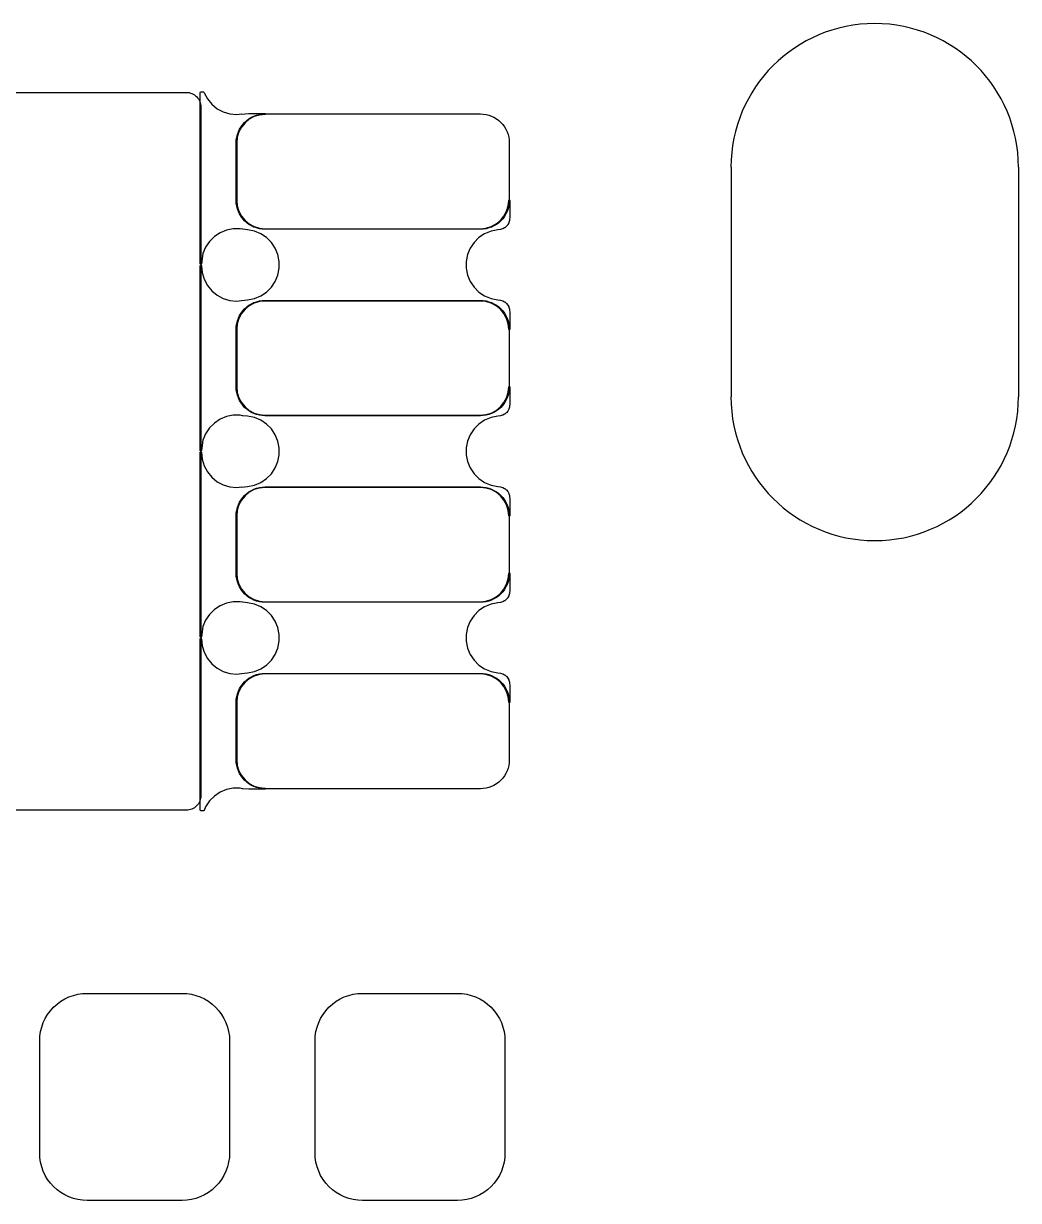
# Model space of a CAD drawing. Extents: x 0.49 to 2.43, y -7.79 to -4.97.
# Drawn here: x 1.1686 to 1.3052, y -7.7386 to -7.5771 of the extents above; entities that cross this region are included whole.
import ezdxf

# ---------------------------------------------------------------- set-up
doc = ezdxf.new("R2010")
doc.units = 0
doc.header["$MEASUREMENT"] = 0
doc.layers.add('BLACK', color=7, linetype='CONTINUOUS')

msp = doc.modelspace()

# ---------------------------------------------------------------- linework, layer by layer
at = {"layer": 'BLACK', "linetype": 'CONTINUOUS'}
for p, q in [((1.12795, -7.58657), (1.19094, -7.58657)), ((1.19094, -7.58657), (1.19114, -7.58658)), ((1.19114, -7.58658), (1.19134, -7.58661)), ((1.19134, -7.58661), (1.19153, -7.58666)), ((1.19153, -7.58666), (1.19171, -7.58673)), ((1.19171, -7.58673), (1.19189, -7.58681)), ((1.19189, -7.58681), (1.19206, -7.58691)), ((1.19206, -7.58691), (1.19222, -7.58703)), ((1.19287, -7.58657), (1.19291, -7.58651)), ((1.19287, -7.6101), (1.19287, -7.58657)), ((1.19291, -7.58651), (1.19295, -7.5865)), ((1.19295, -7.5865), (1.1933, -7.5865)), ((1.1933, -7.5865), (1.19338, -7.58655)), ((1.19338, -7.58655), (1.1934, -7.58663)), ((1.1934, -7.58663), (1.19385, -7.58747)), ((1.19222, -7.58703), (1.19236, -7.58716)), ((1.19236, -7.58716), (1.1925, -7.58731)), ((1.1925, -7.58731), (1.19261, -7.58747)), ((1.19261, -7.58747), (1.19272, -7.58764)), ((1.19272, -7.58764), (1.1928, -7.58781)), ((1.1928, -7.58781), (1.19287, -7.588)), ((1.19287, -7.588), (1.19291, -7.58819)), ((1.19291, -7.58819), (1.19294, -7.58839)), ((1.19294, -7.58839), (1.19295, -7.58858)), ((1.19295, -7.58858), (1.19295, -7.68307)), ((1.19385, -7.58747), (1.19445, -7.5882)), ((1.19445, -7.5882), (1.19518, -7.58881)), ((1.19518, -7.58881), (1.19602, -7.58925)), ((1.19602, -7.58925), (1.19693, -7.58953)), ((1.19693, -7.58953), (1.19787, -7.58962)), ((1.19787, -7.58962), (1.19851, -7.58953)), ((1.19851, -7.58953), (1.19855, -7.58955)), ((1.19855, -7.58955), (1.19953, -7.58945)), ((1.19924, -7.59043), (1.19955, -7.59019)), ((1.19953, -7.58945), (1.19953, -7.58945)), ((1.19953, -7.58945), (1.20175, -7.58945)), ((1.19955, -7.59019), (1.19989, -7.58999)), ((1.20027, -7.5899), (1.1996, -7.59026)), ((1.19989, -7.58999), (1.20024, -7.58983)), ((1.20024, -7.58983), (1.2006, -7.5897)), ((1.201, -7.58968), (1.20027, -7.5899)), ((1.2006, -7.5897), (1.20098, -7.5896)), ((1.20098, -7.5896), (1.20136, -7.58955)), ((1.20176, -7.58961), (1.201, -7.58968)), ((1.20136, -7.58955), (1.20175, -7.58953)), ((1.20175, -7.58945), (1.20182, -7.58949)), ((1.20175, -7.58953), (1.23132, -7.58953)), ((1.20182, -7.58957), (1.20176, -7.58961)), ((1.20182, -7.58949), (1.20182, -7.58957)), ((1.23132, -7.58953), (1.23171, -7.58955)), ((1.23171, -7.58955), (1.23209, -7.5896)), ((1.23209, -7.5896), (1.23247, -7.5897)), ((1.23247, -7.5897), (1.23283, -7.58983)), ((1.23283, -7.58983), (1.23318, -7.58999)), ((1.23318, -7.58999), (1.23352, -7.59019)), ((1.23352, -7.59019), (1.23383, -7.59043)), ((1.1981, -7.59197), (1.19826, -7.59162)), ((1.19853, -7.59133), (1.19817, -7.592)), ((1.19826, -7.59162), (1.19846, -7.59129)), ((1.19846, -7.59129), (1.19869, -7.59097)), ((1.19901, -7.59074), (1.19853, -7.59133)), ((1.19869, -7.59097), (1.19895, -7.59069)), ((1.19895, -7.59069), (1.19924, -7.59043)), ((1.1996, -7.59026), (1.19901, -7.59074)), ((1.23383, -7.59043), (1.23412, -7.59069)), ((1.23412, -7.59069), (1.23438, -7.59097)), ((1.23438, -7.59097), (1.23461, -7.59129)), ((1.23461, -7.59129), (1.23481, -7.59162)), ((1.23481, -7.59162), (1.23497, -7.59197)), ((1.1978, -7.59348), (1.19781, -7.5931)), ((1.19781, -7.5931), (1.19787, -7.59271)), ((1.19787, -7.59271), (1.19797, -7.59234)), ((1.19795, -7.59273), (1.19787, -7.59349)), ((1.19817, -7.592), (1.19795, -7.59273)), ((1.19797, -7.59234), (1.1981, -7.59197)), ((1.23497, -7.59197), (1.23511, -7.59234)), ((1.23511, -7.59234), (1.2352, -7.59271)), ((1.2352, -7.59271), (1.23526, -7.5931)), ((1.23526, -7.5931), (1.23528, -7.59348)), ((1.1978, -7.6014), (1.1978, -7.59348)), ((1.19787, -7.59349), (1.19787, -7.60139)), ((1.23528, -7.59348), (1.23528, -7.6014)), ((1.26571, -7.59685), (1.26571, -7.62835)), ((1.30516, -7.59685), (1.30516, -7.62835)), ((1.19781, -7.60179), (1.1978, -7.6014)), ((1.19787, -7.60139), (1.19795, -7.60215)), ((1.23512, -7.60215), (1.2352, -7.60139)), ((1.2352, -7.60139), (1.23524, -7.60133)), ((1.23524, -7.60133), (1.23532, -7.60133)), ((1.23528, -7.6014), (1.23526, -7.60179)), ((1.23532, -7.60133), (1.23535, -7.6014)), ((1.23535, -7.6014), (1.23535, -7.60362)), ((1.19787, -7.60217), (1.19781, -7.60179)), ((1.19797, -7.60255), (1.19787, -7.60217)), ((1.19795, -7.60215), (1.19817, -7.60288)), ((1.1981, -7.60291), (1.19797, -7.60255)), ((1.19826, -7.60326), (1.1981, -7.60291)), ((1.19817, -7.60288), (1.19853, -7.60355)), ((1.23454, -7.60355), (1.2349, -7.60288)), ((1.23497, -7.60291), (1.23481, -7.60326)), ((1.2349, -7.60288), (1.23512, -7.60215)), ((1.23511, -7.60255), (1.23497, -7.60291)), ((1.2352, -7.60217), (1.23511, -7.60255)), ((1.23526, -7.60179), (1.2352, -7.60217)), ((1.19846, -7.6036), (1.19826, -7.60326)), ((1.19869, -7.60391), (1.19846, -7.6036)), ((1.19853, -7.60355), (1.19901, -7.60414)), ((1.19895, -7.6042), (1.19869, -7.60391)), ((1.19924, -7.60446), (1.19895, -7.6042)), ((1.19901, -7.60414), (1.1996, -7.60462)), ((1.19955, -7.60469), (1.19924, -7.60446)), ((1.19989, -7.60489), (1.19955, -7.60469)), ((1.1996, -7.60462), (1.20027, -7.60498)), ((1.2328, -7.60498), (1.23347, -7.60462)), ((1.23352, -7.60469), (1.23318, -7.60489)), ((1.23347, -7.60462), (1.23406, -7.60414)), ((1.23383, -7.60446), (1.23352, -7.60469)), ((1.23412, -7.6042), (1.23383, -7.60446)), ((1.23406, -7.60414), (1.23454, -7.60355)), ((1.23438, -7.60391), (1.23412, -7.6042)), ((1.23461, -7.6036), (1.23438, -7.60391)), ((1.23481, -7.60326), (1.23461, -7.6036)), ((1.23506, -7.60473), (1.23488, -7.60495)), ((1.23507, -7.60471), (1.23506, -7.60473)), ((1.23521, -7.60446), (1.23507, -7.60471)), ((1.23522, -7.60444), (1.23521, -7.60446)), ((1.2353, -7.60417), (1.23522, -7.60444)), ((1.23535, -7.60362), (1.2353, -7.60415)), ((1.2353, -7.60415), (1.2353, -7.60417)), ((1.23535, -7.60362), (1.23535, -7.60362)), ((1.1948, -7.60636), (1.19413, -7.60703)), ((1.19559, -7.60583), (1.1948, -7.60636)), ((1.19647, -7.60547), (1.19559, -7.60583)), ((1.1974, -7.60528), (1.19647, -7.60547)), ((1.19835, -7.60528), (1.1974, -7.60528)), ((1.19868, -7.60535), (1.19835, -7.60528)), ((1.19869, -7.60535), (1.19868, -7.60535)), ((1.19936, -7.60542), (1.19869, -7.60535)), ((1.2003, -7.6056), (1.19936, -7.60542)), ((1.20024, -7.60505), (1.19989, -7.60489)), ((1.2006, -7.60518), (1.20024, -7.60505)), ((1.20027, -7.60498), (1.201, -7.6052)), ((1.20117, -7.60597), (1.2003, -7.6056)), ((1.20098, -7.60528), (1.2006, -7.60518)), ((1.20136, -7.60534), (1.20098, -7.60528)), ((1.201, -7.6052), (1.20176, -7.60528)), ((1.20196, -7.60649), (1.20117, -7.60597)), ((1.20175, -7.60535), (1.20136, -7.60534)), ((1.23132, -7.60535), (1.20175, -7.60535)), ((1.20176, -7.60528), (1.23132, -7.60528)), ((1.2319, -7.60597), (1.23111, -7.60649)), ((1.23132, -7.60528), (1.23208, -7.6052)), ((1.23171, -7.60534), (1.23132, -7.60535)), ((1.23209, -7.60528), (1.23171, -7.60534)), ((1.23277, -7.6056), (1.2319, -7.60597)), ((1.23208, -7.6052), (1.2328, -7.60498)), ((1.23247, -7.60518), (1.23209, -7.60528)), ((1.23283, -7.60505), (1.23247, -7.60518)), ((1.23371, -7.60542), (1.23277, -7.6056)), ((1.23318, -7.60489), (1.23283, -7.60505)), ((1.23407, -7.60538), (1.23371, -7.60542)), ((1.23409, -7.60538), (1.23407, -7.60538)), ((1.23437, -7.60529), (1.23409, -7.60538)), ((1.23438, -7.60529), (1.23437, -7.60529)), ((1.23463, -7.60515), (1.23438, -7.60529)), ((1.23465, -7.60514), (1.23463, -7.60515)), ((1.23487, -7.60496), (1.23465, -7.60514)), ((1.23488, -7.60495), (1.23487, -7.60496)), ((1.1936, -7.60782), (1.19324, -7.6087)), ((1.19413, -7.60703), (1.1936, -7.60782)), ((1.20263, -7.60716), (1.20196, -7.60649)), ((1.20316, -7.60795), (1.20263, -7.60716)), ((1.20353, -7.60883), (1.20316, -7.60795)), ((1.22991, -7.60795), (1.22955, -7.60883)), ((1.23044, -7.60716), (1.22991, -7.60795)), ((1.23111, -7.60649), (1.23044, -7.60716)), ((1.19324, -7.6087), (1.19303, -7.61011)), ((1.20371, -7.60976), (1.20353, -7.60883)), ((1.22955, -7.60883), (1.22936, -7.60976)), ((1.1929, -7.61016), (1.19287, -7.6101)), ((1.19287, -7.61037), (1.19291, -7.6103)), ((1.19287, -7.63569), (1.19287, -7.61037)), ((1.19298, -7.61018), (1.1929, -7.61016)), ((1.19291, -7.6103), (1.19299, -7.6103)), ((1.19303, -7.61011), (1.19298, -7.61018)), ((1.19299, -7.6103), (1.19303, -7.61036)), ((1.19303, -7.61036), (1.19312, -7.61131)), ((1.20353, -7.61164), (1.20371, -7.61071)), ((1.20371, -7.61071), (1.20371, -7.60976)), ((1.22936, -7.60976), (1.22936, -7.61071)), ((1.22936, -7.61071), (1.22955, -7.61164)), ((1.19312, -7.61131), (1.1934, -7.61222)), ((1.1934, -7.61222), (1.19385, -7.61306)), ((1.20263, -7.61331), (1.20316, -7.61252)), ((1.20316, -7.61252), (1.20353, -7.61164)), ((1.22955, -7.61164), (1.22991, -7.61252)), ((1.22991, -7.61252), (1.23044, -7.61331)), ((1.19385, -7.61306), (1.19445, -7.61379)), ((1.19445, -7.61379), (1.19518, -7.6144)), ((1.19518, -7.6144), (1.19602, -7.61484)), ((1.20117, -7.61451), (1.20196, -7.61398)), ((1.20196, -7.61398), (1.20263, -7.61331)), ((1.23044, -7.61331), (1.23111, -7.61398)), ((1.23111, -7.61398), (1.2319, -7.61451)), ((1.19602, -7.61484), (1.19693, -7.61512)), ((1.19693, -7.61512), (1.19787, -7.61521)), ((1.19787, -7.61521), (1.19851, -7.61512)), ((1.19851, -7.61512), (1.19855, -7.61514)), ((1.19855, -7.61514), (1.19936, -7.61506)), ((1.19895, -7.61628), (1.19924, -7.61602)), ((1.1996, -7.61585), (1.19901, -7.61633)), ((1.19924, -7.61602), (1.19955, -7.61578)), ((1.19936, -7.61506), (1.2003, -7.61487)), ((1.19955, -7.61578), (1.19989, -7.61559)), ((1.20027, -7.61549), (1.1996, -7.61585)), ((1.19989, -7.61559), (1.20024, -7.61542)), ((1.20024, -7.61542), (1.2006, -7.61529)), ((1.201, -7.61527), (1.20027, -7.61549)), ((1.2003, -7.61487), (1.20117, -7.61451)), ((1.2006, -7.61529), (1.20098, -7.61519)), ((1.20098, -7.61519), (1.20136, -7.61514)), ((1.20176, -7.6152), (1.201, -7.61527)), ((1.20136, -7.61514), (1.20175, -7.61512)), ((1.20175, -7.61512), (1.23132, -7.61512)), ((1.23132, -7.6152), (1.20176, -7.6152)), ((1.23132, -7.61512), (1.23171, -7.61514)), ((1.23208, -7.61527), (1.23132, -7.6152)), ((1.23171, -7.61514), (1.23209, -7.61519)), ((1.2319, -7.61451), (1.23277, -7.61487)), ((1.2328, -7.61549), (1.23208, -7.61527)), ((1.23209, -7.61519), (1.23247, -7.61529)), ((1.23247, -7.61529), (1.23283, -7.61542)), ((1.23277, -7.61487), (1.23371, -7.61506)), ((1.23347, -7.61585), (1.2328, -7.61549)), ((1.23283, -7.61542), (1.23318, -7.61559)), ((1.23318, -7.61559), (1.23352, -7.61578)), ((1.23406, -7.61633), (1.23347, -7.61585)), ((1.23352, -7.61578), (1.23383, -7.61602)), ((1.23371, -7.61506), (1.23407, -7.61509)), ((1.23383, -7.61602), (1.23412, -7.61628)), ((1.23407, -7.61509), (1.23409, -7.61509)), ((1.23409, -7.61509), (1.23437, -7.61518)), ((1.23437, -7.61518), (1.23438, -7.61518)), ((1.23438, -7.61518), (1.23463, -7.61532)), ((1.23463, -7.61532), (1.23465, -7.61533)), ((1.23465, -7.61533), (1.23487, -7.61551)), ((1.23487, -7.61551), (1.23488, -7.61552)), ((1.23488, -7.61552), (1.23506, -7.61575)), ((1.23506, -7.61575), (1.23507, -7.61576)), ((1.23507, -7.61576), (1.23521, -7.61601)), ((1.23521, -7.61601), (1.23522, -7.61603)), ((1.23522, -7.61603), (1.2353, -7.6163)), ((1.19817, -7.61759), (1.19795, -7.61832)), ((1.19797, -7.61793), (1.1981, -7.61756)), ((1.1981, -7.61756), (1.19826, -7.61721)), ((1.19853, -7.61692), (1.19817, -7.61759)), ((1.19826, -7.61721), (1.19846, -7.61688)), ((1.19846, -7.61688), (1.19869, -7.61656)), ((1.19901, -7.61633), (1.19853, -7.61692)), ((1.19869, -7.61656), (1.19895, -7.61628)), ((1.23454, -7.61692), (1.23406, -7.61633)), ((1.23412, -7.61628), (1.23438, -7.61656)), ((1.23438, -7.61656), (1.23461, -7.61688)), ((1.2349, -7.61759), (1.23454, -7.61692)), ((1.23461, -7.61688), (1.23481, -7.61721)), ((1.23481, -7.61721), (1.23497, -7.61756)), ((1.23512, -7.61832), (1.2349, -7.61759)), ((1.23497, -7.61756), (1.23511, -7.61793)), ((1.2353, -7.6163), (1.2353, -7.61632)), ((1.2353, -7.61632), (1.23535, -7.61685)), ((1.23535, -7.61685), (1.23535, -7.61686)), ((1.23535, -7.61686), (1.23535, -7.61907)), ((1.1978, -7.61907), (1.19781, -7.61869)), ((1.1978, -7.62699), (1.1978, -7.61907)), ((1.19781, -7.61869), (1.19787, -7.6183)), ((1.19787, -7.6183), (1.19797, -7.61793)), ((1.19795, -7.61832), (1.19787, -7.61908)), ((1.19787, -7.61908), (1.19787, -7.62698)), ((1.23511, -7.61793), (1.2352, -7.6183)), ((1.2352, -7.61908), (1.23512, -7.61832)), ((1.2352, -7.6183), (1.23526, -7.61869)), ((1.23524, -7.61914), (1.2352, -7.61908)), ((1.23531, -7.61914), (1.23524, -7.61914)), ((1.23526, -7.61869), (1.23528, -7.61907)), ((1.23528, -7.61907), (1.23528, -7.62699)), ((1.23535, -7.61907), (1.23531, -7.61914)), ((1.19781, -7.62738), (1.1978, -7.62699)), ((1.19787, -7.62776), (1.19781, -7.62738)), ((1.19787, -7.62698), (1.19795, -7.62774)), ((1.23512, -7.62774), (1.2352, -7.62698)), ((1.2352, -7.62698), (1.23524, -7.62692)), ((1.23526, -7.62738), (1.2352, -7.62776)), ((1.23524, -7.62692), (1.23532, -7.62692)), ((1.23528, -7.62699), (1.23526, -7.62738)), ((1.23532, -7.62692), (1.23535, -7.62699)), ((1.23535, -7.62699), (1.23535, -7.62921)), ((1.19797, -7.62814), (1.19787, -7.62776)), ((1.19795, -7.62774), (1.19817, -7.62847)), ((1.1981, -7.6285), (1.19797, -7.62814)), ((1.19826, -7.62885), (1.1981, -7.6285)), ((1.19817, -7.62847), (1.19853, -7.62914)), ((1.19846, -7.62919), (1.19826, -7.62885)), ((1.23454, -7.62914), (1.2349, -7.62847)), ((1.23481, -7.62885), (1.23461, -7.62919)), ((1.23497, -7.6285), (1.23481, -7.62885)), ((1.2349, -7.62847), (1.23512, -7.62774)), ((1.23511, -7.62814), (1.23497, -7.6285)), ((1.2352, -7.62776), (1.23511, -7.62814)), ((1.19869, -7.6295), (1.19846, -7.62919)), ((1.19853, -7.62914), (1.19901, -7.62973)), ((1.19895, -7.62979), (1.19869, -7.6295)), ((1.19924, -7.63005), (1.19895, -7.62979)), ((1.19901, -7.62973), (1.1996, -7.63021)), ((1.19955, -7.63028), (1.19924, -7.63005)), ((1.19989, -7.63048), (1.19955, -7.63028)), ((1.1996, -7.63021), (1.20027, -7.63057)), ((1.20024, -7.63064), (1.19989, -7.63048)), ((1.20027, -7.63057), (1.201, -7.63079)), ((1.23208, -7.63079), (1.2328, -7.63057)), ((1.2328, -7.63057), (1.23347, -7.63021)), ((1.23318, -7.63048), (1.23283, -7.63064)), ((1.23352, -7.63028), (1.23318, -7.63048)), ((1.23347, -7.63021), (1.23406, -7.62973)), ((1.23383, -7.63005), (1.23352, -7.63028)), ((1.23412, -7.62979), (1.23383, -7.63005)), ((1.23406, -7.62973), (1.23454, -7.62914)), ((1.23438, -7.6295), (1.23412, -7.62979)), ((1.23461, -7.62919), (1.23438, -7.6295)), ((1.23487, -7.63055), (1.23465, -7.63073)), ((1.23488, -7.63054), (1.23487, -7.63055)), ((1.23506, -7.63032), (1.23488, -7.63054)), ((1.23507, -7.6303), (1.23506, -7.63032)), ((1.23521, -7.63005), (1.23507, -7.6303)), ((1.23522, -7.63004), (1.23521, -7.63005)), ((1.2353, -7.62976), (1.23522, -7.63004)), ((1.23535, -7.62921), (1.2353, -7.62974)), ((1.2353, -7.62974), (1.2353, -7.62976)), ((1.23535, -7.62921), (1.23535, -7.62921)), ((1.1948, -7.63195), (1.19413, -7.63262)), ((1.19559, -7.63142), (1.1948, -7.63195)), ((1.19647, -7.63106), (1.19559, -7.63142)), ((1.1974, -7.63087), (1.19647, -7.63106)), ((1.19835, -7.63087), (1.1974, -7.63087)), ((1.19868, -7.63094), (1.19835, -7.63087)), ((1.19869, -7.63094), (1.19868, -7.63094)), ((1.19936, -7.63101), (1.19869, -7.63094)), ((1.2003, -7.63119), (1.19936, -7.63101)), ((1.2006, -7.63077), (1.20024, -7.63064)), ((1.20117, -7.63156), (1.2003, -7.63119)), ((1.20098, -7.63087), (1.2006, -7.63077)), ((1.20136, -7.63093), (1.20098, -7.63087)), ((1.201, -7.63079), (1.20176, -7.63087)), ((1.20196, -7.63208), (1.20117, -7.63156)), ((1.20175, -7.63094), (1.20136, -7.63093)), ((1.23132, -7.63094), (1.20175, -7.63094)), ((1.20176, -7.63087), (1.23132, -7.63087)), ((1.20263, -7.63275), (1.20196, -7.63208)), ((1.23111, -7.63208), (1.23044, -7.63275)), ((1.2319, -7.63156), (1.23111, -7.63208)), ((1.23132, -7.63087), (1.23208, -7.63079)), ((1.23171, -7.63093), (1.23132, -7.63094)), ((1.23209, -7.63087), (1.23171, -7.63093)), ((1.23277, -7.63119), (1.2319, -7.63156)), ((1.23247, -7.63077), (1.23209, -7.63087)), ((1.23283, -7.63064), (1.23247, -7.63077)), ((1.23371, -7.63101), (1.23277, -7.63119)), ((1.23407, -7.63097), (1.23371, -7.63101)), ((1.23409, -7.63097), (1.23407, -7.63097)), ((1.23437, -7.63088), (1.23409, -7.63097)), ((1.23438, -7.63088), (1.23437, -7.63088)), ((1.23463, -7.63074), (1.23438, -7.63088)), ((1.23465, -7.63073), (1.23463, -7.63074)), ((1.1936, -7.63341), (1.19324, -7.63429)), ((1.19413, -7.63262), (1.1936, -7.63341)), ((1.20316, -7.63354), (1.20263, -7.63275)), ((1.20353, -7.63442), (1.20316, -7.63354)), ((1.22991, -7.63354), (1.22955, -7.63442)), ((1.23044, -7.63275), (1.22991, -7.63354)), ((1.19324, -7.63429), (1.19303, -7.6357)), ((1.20371, -7.63535), (1.20353, -7.63442)), ((1.20371, -7.6363), (1.20371, -7.63535)), ((1.22955, -7.63442), (1.22936, -7.63535)), ((1.22936, -7.63535), (1.22936, -7.6363)), ((1.1929, -7.63575), (1.19287, -7.63569)), ((1.19287, -7.63596), (1.19291, -7.63589)), ((1.19287, -7.66128), (1.19287, -7.63596)), ((1.19298, -7.63577), (1.1929, -7.63575)), ((1.19291, -7.63589), (1.19299, -7.63589)), ((1.19303, -7.6357), (1.19298, -7.63577)), ((1.19299, -7.63589), (1.19303, -7.63595)), ((1.19303, -7.63595), (1.19312, -7.63691)), ((1.19312, -7.63691), (1.1934, -7.63781)), ((1.20353, -7.63723), (1.20371, -7.6363)), ((1.22936, -7.6363), (1.22955, -7.63723)), ((1.1934, -7.63781), (1.19385, -7.63865)), ((1.19385, -7.63865), (1.19445, -7.63938)), ((1.20263, -7.6389), (1.20316, -7.63811)), ((1.20316, -7.63811), (1.20353, -7.63723)), ((1.22955, -7.63723), (1.22991, -7.63811)), ((1.22991, -7.63811), (1.23044, -7.6389)), ((1.19445, -7.63938), (1.19518, -7.63999)), ((1.19518, -7.63999), (1.19602, -7.64043)), ((1.2003, -7.64046), (1.20117, -7.6401)), ((1.20117, -7.6401), (1.20196, -7.63957)), ((1.20196, -7.63957), (1.20263, -7.6389)), ((1.23044, -7.6389), (1.23111, -7.63957)), ((1.23111, -7.63957), (1.2319, -7.6401)), ((1.2319, -7.6401), (1.23277, -7.64046)), ((1.19602, -7.64043), (1.19693, -7.64071)), ((1.19693, -7.64071), (1.19787, -7.6408)), ((1.19787, -7.6408), (1.19851, -7.64071)), ((1.19851, -7.64071), (1.19855, -7.64073)), ((1.19855, -7.64073), (1.19936, -7.64065)), ((1.19869, -7.64216), (1.19895, -7.64187)), ((1.19895, -7.64187), (1.19924, -7.64161)), ((1.1996, -7.64144), (1.19901, -7.64192)), ((1.19924, -7.64161), (1.19955, -7.64138)), ((1.19936, -7.64065), (1.2003, -7.64046)), ((1.19955, -7.64138), (1.19989, -7.64118)), ((1.20027, -7.64108), (1.1996, -7.64144)), ((1.19989, -7.64118), (1.20024, -7.64101)), ((1.20024, -7.64101), (1.2006, -7.64088)), ((1.201, -7.64086), (1.20027, -7.64108)), ((1.2006, -7.64088), (1.20098, -7.64078)), ((1.20098, -7.64078), (1.20136, -7.64073)), ((1.20176, -7.64079), (1.201, -7.64086)), ((1.20136, -7.64073), (1.20175, -7.64071)), ((1.20175, -7.64071), (1.23132, -7.64071)), ((1.23132, -7.64079), (1.20176, -7.64079)), ((1.23132, -7.64071), (1.23171, -7.64073)), ((1.23208, -7.64086), (1.23132, -7.64079)), ((1.23171, -7.64073), (1.23209, -7.64078)), ((1.2328, -7.64108), (1.23208, -7.64086)), ((1.23209, -7.64078), (1.23247, -7.64088)), ((1.23247, -7.64088), (1.23283, -7.64101)), ((1.23277, -7.64046), (1.23371, -7.64065)), ((1.23347, -7.64144), (1.2328, -7.64108)), ((1.23283, -7.64101), (1.23318, -7.64118)), ((1.23318, -7.64118), (1.23352, -7.64138)), ((1.23406, -7.64192), (1.23347, -7.64144)), ((1.23352, -7.64138), (1.23383, -7.64161)), ((1.23371, -7.64065), (1.23407, -7.64068)), ((1.23383, -7.64161), (1.23412, -7.64187)), ((1.23407, -7.64068), (1.23409, -7.64069)), ((1.23409, -7.64069), (1.23437, -7.64077)), ((1.23412, -7.64187), (1.23438, -7.64216)), ((1.23437, -7.64077), (1.23438, -7.64078)), ((1.23438, -7.64078), (1.23463, -7.64091)), ((1.23463, -7.64091), (1.23465, -7.64092)), ((1.23465, -7.64092), (1.23487, -7.6411)), ((1.23487, -7.6411), (1.23488, -7.64111)), ((1.23488, -7.64111), (1.23506, -7.64134)), ((1.23506, -7.64134), (1.23507, -7.64135)), ((1.23507, -7.64135), (1.23521, -7.6416)), ((1.23521, -7.6416), (1.23522, -7.64162)), ((1.23522, -7.64162), (1.2353, -7.64189)), ((1.2353, -7.64189), (1.2353, -7.64191)), ((1.2353, -7.64191), (1.23535, -7.64244)), ((1.19787, -7.64389), (1.19797, -7.64352)), ((1.19817, -7.64318), (1.19795, -7.64391)), ((1.19797, -7.64352), (1.1981, -7.64315)), ((1.1981, -7.64315), (1.19826, -7.6428)), ((1.19853, -7.64251), (1.19817, -7.64318)), ((1.19826, -7.6428), (1.19846, -7.64247)), ((1.19846, -7.64247), (1.19869, -7.64216)), ((1.19901, -7.64192), (1.19853, -7.64251)), ((1.23454, -7.64251), (1.23406, -7.64192)), ((1.23438, -7.64216), (1.23461, -7.64247)), ((1.2349, -7.64318), (1.23454, -7.64251)), ((1.23461, -7.64247), (1.23481, -7.6428)), ((1.23481, -7.6428), (1.23497, -7.64315)), ((1.23512, -7.64391), (1.2349, -7.64318)), ((1.23497, -7.64315), (1.23511, -7.64352)), ((1.23511, -7.64352), (1.2352, -7.64389)), ((1.23535, -7.64244), (1.23535, -7.64245)), ((1.23535, -7.64245), (1.23535, -7.64467)), ((1.1978, -7.64467), (1.19781, -7.64428)), ((1.1978, -7.65258), (1.1978, -7.64467)), ((1.19781, -7.64428), (1.19787, -7.64389)), ((1.19795, -7.64391), (1.19787, -7.64467)), ((1.19787, -7.64467), (1.19787, -7.65258)), ((1.2352, -7.64467), (1.23512, -7.64391)), ((1.2352, -7.64389), (1.23526, -7.64428)), ((1.23524, -7.64473), (1.2352, -7.64467)), ((1.23531, -7.64473), (1.23524, -7.64473)), ((1.23526, -7.64428), (1.23528, -7.64467)), ((1.23528, -7.64467), (1.23528, -7.65258)), ((1.23535, -7.64467), (1.23531, -7.64473)), ((1.19781, -7.65297), (1.1978, -7.65258)), ((1.19787, -7.65335), (1.19781, -7.65297)), ((1.19787, -7.65258), (1.19795, -7.65334)), ((1.23512, -7.65334), (1.2352, -7.65257)), ((1.2352, -7.65257), (1.23524, -7.65251)), ((1.23526, -7.65297), (1.2352, -7.65335)), ((1.23524, -7.65251), (1.23532, -7.65251)), ((1.23528, -7.65258), (1.23526, -7.65297)), ((1.23532, -7.65251), (1.23535, -7.65258)), ((1.23535, -7.65258), (1.23535, -7.6548)), ((1.19797, -7.65373), (1.19787, -7.65335)), ((1.19795, -7.65334), (1.19817, -7.65406)), ((1.1981, -7.65409), (1.19797, -7.65373)), ((1.19826, -7.65444), (1.1981, -7.65409)), ((1.19817, -7.65406), (1.19853, -7.65473)), ((1.19846, -7.65478), (1.19826, -7.65444)), ((1.19869, -7.65509), (1.19846, -7.65478)), ((1.19853, -7.65473), (1.19901, -7.65532)), ((1.23406, -7.65532), (1.23454, -7.65473)), ((1.23461, -7.65478), (1.23438, -7.65509)), ((1.23454, -7.65473), (1.2349, -7.65406)), ((1.23481, -7.65444), (1.23461, -7.65478)), ((1.23497, -7.65409), (1.23481, -7.65444)), ((1.2349, -7.65406), (1.23512, -7.65334)), ((1.23511, -7.65373), (1.23497, -7.65409)), ((1.2352, -7.65335), (1.23511, -7.65373)), ((1.23535, -7.65481), (1.2353, -7.65533)), ((1.23535, -7.6548), (1.23535, -7.65481)), ((1.19895, -7.65538), (1.19869, -7.65509)), ((1.19924, -7.65564), (1.19895, -7.65538)), ((1.19901, -7.65532), (1.1996, -7.6558)), ((1.19955, -7.65587), (1.19924, -7.65564)), ((1.19989, -7.65607), (1.19955, -7.65587)), ((1.1996, -7.6558), (1.20027, -7.65616)), ((1.20024, -7.65623), (1.19989, -7.65607)), ((1.2006, -7.65637), (1.20024, -7.65623)), ((1.20027, -7.65616), (1.201, -7.65638)), ((1.20098, -7.65646), (1.2006, -7.65637)), ((1.201, -7.65638), (1.20176, -7.65646)), ((1.23132, -7.65646), (1.23208, -7.65638)), ((1.23208, -7.65638), (1.2328, -7.65616)), ((1.23247, -7.65637), (1.23209, -7.65646)), ((1.23283, -7.65623), (1.23247, -7.65637)), ((1.2328, -7.65616), (1.23347, -7.6558)), ((1.23318, -7.65607), (1.23283, -7.65623)), ((1.23352, -7.65587), (1.23318, -7.65607)), ((1.23347, -7.6558), (1.23406, -7.65532)), ((1.23383, -7.65564), (1.23352, -7.65587)), ((1.23412, -7.65538), (1.23383, -7.65564)), ((1.23438, -7.65509), (1.23412, -7.65538)), ((1.23463, -7.65633), (1.23438, -7.65647)), ((1.23465, -7.65632), (1.23463, -7.65633)), ((1.23487, -7.65614), (1.23465, -7.65632)), ((1.23488, -7.65613), (1.23487, -7.65614)), ((1.23506, -7.65591), (1.23488, -7.65613)), ((1.23507, -7.65589), (1.23506, -7.65591)), ((1.23521, -7.65564), (1.23507, -7.65589)), ((1.23522, -7.65563), (1.23521, -7.65564)), ((1.2353, -7.65535), (1.23522, -7.65563)), ((1.2353, -7.65533), (1.2353, -7.65535)), ((1.1948, -7.65754), (1.19413, -7.65821)), ((1.19559, -7.65701), (1.1948, -7.65754)), ((1.19647, -7.65665), (1.19559, -7.65701)), ((1.1974, -7.65646), (1.19647, -7.65665)), ((1.19835, -7.65646), (1.1974, -7.65646)), ((1.19868, -7.65653), (1.19835, -7.65646)), ((1.19869, -7.65653), (1.19868, -7.65653)), ((1.19936, -7.6566), (1.19869, -7.65653)), ((1.2003, -7.65678), (1.19936, -7.6566)), ((1.20117, -7.65715), (1.2003, -7.65678)), ((1.20136, -7.65652), (1.20098, -7.65646)), ((1.20196, -7.65767), (1.20117, -7.65715)), ((1.20175, -7.65654), (1.20136, -7.65652)), ((1.23132, -7.65654), (1.20175, -7.65654)), ((1.20176, -7.65646), (1.23132, -7.65646)), ((1.20263, -7.65835), (1.20196, -7.65767)), ((1.23111, -7.65767), (1.23044, -7.65835)), ((1.2319, -7.65715), (1.23111, -7.65767)), ((1.23171, -7.65652), (1.23132, -7.65654)), ((1.23209, -7.65646), (1.23171, -7.65652)), ((1.23277, -7.65678), (1.2319, -7.65715)), ((1.23371, -7.6566), (1.23277, -7.65678)), ((1.23407, -7.65656), (1.23371, -7.6566)), ((1.23409, -7.65656), (1.23407, -7.65656)), ((1.23437, -7.65647), (1.23409, -7.65656)), ((1.23438, -7.65647), (1.23437, -7.65647)), ((1.1936, -7.659), (1.19324, -7.65988)), ((1.19413, -7.65821), (1.1936, -7.659)), ((1.20316, -7.65913), (1.20263, -7.65835)), ((1.20353, -7.66001), (1.20316, -7.65913)), ((1.22991, -7.65913), (1.22955, -7.66001)), ((1.23044, -7.65835), (1.22991, -7.65913)), ((1.1929, -7.66134), (1.19287, -7.66128)), ((1.19303, -7.66129), (1.19298, -7.66136)), ((1.19324, -7.65988), (1.19303, -7.66129)), ((1.20371, -7.66094), (1.20353, -7.66001)), ((1.20371, -7.66189), (1.20371, -7.66094)), ((1.22955, -7.66001), (1.22936, -7.66094)), ((1.22936, -7.66094), (1.22936, -7.66189)), ((1.19287, -7.66155), (1.19291, -7.66148)), ((1.19287, -7.68508), (1.19287, -7.66155)), ((1.19298, -7.66136), (1.1929, -7.66134)), ((1.19291, -7.66148), (1.19299, -7.66148)), ((1.19299, -7.66148), (1.19303, -7.66154)), ((1.19303, -7.66154), (1.19312, -7.6625)), ((1.19312, -7.6625), (1.1934, -7.6634)), ((1.20316, -7.6637), (1.20353, -7.66282)), ((1.20353, -7.66282), (1.20371, -7.66189)), ((1.22936, -7.66189), (1.22955, -7.66282)), ((1.22955, -7.66282), (1.22991, -7.6637)), ((1.1934, -7.6634), (1.19385, -7.66424)), ((1.19385, -7.66424), (1.19445, -7.66498)), ((1.20196, -7.66516), (1.20263, -7.66449)), ((1.20263, -7.66449), (1.20316, -7.6637)), ((1.22991, -7.6637), (1.23044, -7.66449)), ((1.23044, -7.66449), (1.23111, -7.66516)), ((1.19445, -7.66498), (1.19518, -7.66558)), ((1.19518, -7.66558), (1.19602, -7.66602)), ((1.19602, -7.66602), (1.19693, -7.6663)), ((1.19936, -7.66624), (1.2003, -7.66605)), ((1.2003, -7.66605), (1.20117, -7.66569)), ((1.20117, -7.66569), (1.20196, -7.66516)), ((1.23111, -7.66516), (1.2319, -7.66569)), ((1.2319, -7.66569), (1.23277, -7.66605)), ((1.23277, -7.66605), (1.23371, -7.66624)), ((1.19693, -7.6663), (1.19787, -7.66639)), ((1.19787, -7.66639), (1.19851, -7.6663)), ((1.19846, -7.66806), (1.19869, -7.66775)), ((1.19851, -7.6663), (1.19855, -7.66632)), ((1.19901, -7.66751), (1.19853, -7.6681)), ((1.19855, -7.66632), (1.19936, -7.66624)), ((1.19869, -7.66775), (1.19895, -7.66746)), ((1.19895, -7.66746), (1.19924, -7.6672)), ((1.1996, -7.66703), (1.19901, -7.66751)), ((1.19924, -7.6672), (1.19955, -7.66697)), ((1.19955, -7.66697), (1.19989, -7.66677)), ((1.20027, -7.66667), (1.1996, -7.66703)), ((1.19989, -7.66677), (1.20024, -7.6666)), ((1.20024, -7.6666), (1.2006, -7.66647)), ((1.201, -7.66645), (1.20027, -7.66667)), ((1.2006, -7.66647), (1.20098, -7.66638)), ((1.20098, -7.66638), (1.20136, -7.66632)), ((1.20176, -7.66638), (1.201, -7.66645)), ((1.20136, -7.66632), (1.20175, -7.6663)), ((1.20175, -7.6663), (1.23132, -7.6663)), ((1.23132, -7.66638), (1.20176, -7.66638)), ((1.23132, -7.6663), (1.23171, -7.66632)), ((1.23208, -7.66645), (1.23132, -7.66638)), ((1.23171, -7.66632), (1.23209, -7.66638)), ((1.2328, -7.66667), (1.23208, -7.66645)), ((1.23209, -7.66638), (1.23247, -7.66647)), ((1.23247, -7.66647), (1.23283, -7.6666)), ((1.23347, -7.66703), (1.2328, -7.66667)), ((1.23283, -7.6666), (1.23318, -7.66677)), ((1.23318, -7.66677), (1.23352, -7.66697)), ((1.23406, -7.66751), (1.23347, -7.66703)), ((1.23352, -7.66697), (1.23383, -7.6672)), ((1.23371, -7.66624), (1.23407, -7.66627)), ((1.23383, -7.6672), (1.23412, -7.66746)), ((1.23454, -7.6681), (1.23406, -7.66751)), ((1.23407, -7.66627), (1.23409, -7.66628)), ((1.23409, -7.66628), (1.23437, -7.66636)), ((1.23412, -7.66746), (1.23438, -7.66775)), ((1.23437, -7.66636), (1.23438, -7.66637)), ((1.23438, -7.66637), (1.23463, -7.6665)), ((1.23438, -7.66775), (1.23461, -7.66806)), ((1.23463, -7.6665), (1.23465, -7.66651)), ((1.23465, -7.66651), (1.23487, -7.66669)), ((1.23487, -7.66669), (1.23488, -7.6667)), ((1.23488, -7.6667), (1.23506, -7.66693)), ((1.23506, -7.66693), (1.23507, -7.66694)), ((1.23507, -7.66694), (1.23521, -7.66719)), ((1.23521, -7.66719), (1.23522, -7.66721)), ((1.23522, -7.66721), (1.2353, -7.66749)), ((1.2353, -7.66749), (1.2353, -7.6675)), ((1.2353, -7.6675), (1.23535, -7.66803)), ((1.19787, -7.66948), (1.19797, -7.66911)), ((1.19817, -7.66877), (1.19795, -7.6695)), ((1.19797, -7.66911), (1.1981, -7.66874)), ((1.1981, -7.66874), (1.19826, -7.66839)), ((1.19853, -7.6681), (1.19817, -7.66877)), ((1.19826, -7.66839), (1.19846, -7.66806)), ((1.2349, -7.66877), (1.23454, -7.6681)), ((1.23461, -7.66806), (1.23481, -7.66839)), ((1.23481, -7.66839), (1.23497, -7.66874)), ((1.23512, -7.6695), (1.2349, -7.66877)), ((1.23497, -7.66874), (1.23511, -7.66911)), ((1.23511, -7.66911), (1.2352, -7.66948)), ((1.23535, -7.66803), (1.23535, -7.66804)), ((1.23535, -7.66804), (1.23535, -7.67026)), ((1.1978, -7.67026), (1.19781, -7.66987)), ((1.1978, -7.67817), (1.1978, -7.67026)), ((1.19781, -7.66987), (1.19787, -7.66948)), ((1.19795, -7.6695), (1.19787, -7.67026)), ((1.19787, -7.67026), (1.19787, -7.67817)), ((1.2352, -7.67026), (1.23512, -7.6695)), ((1.2352, -7.66948), (1.23526, -7.66987)), ((1.23524, -7.67032), (1.2352, -7.67026)), ((1.23531, -7.67032), (1.23524, -7.67032)), ((1.23526, -7.66987), (1.23528, -7.67026)), ((1.23528, -7.67026), (1.23528, -7.67817)), ((1.23535, -7.67026), (1.23531, -7.67032)), ((1.19781, -7.67856), (1.1978, -7.67817)), ((1.19787, -7.67894), (1.19781, -7.67856)), ((1.19787, -7.67817), (1.19795, -7.67893)), ((1.19797, -7.67932), (1.19787, -7.67894)), ((1.19795, -7.67893), (1.19817, -7.67965)), ((1.2352, -7.67894), (1.23511, -7.67932)), ((1.23526, -7.67856), (1.2352, -7.67894)), ((1.23528, -7.67817), (1.23526, -7.67856)), ((1.1981, -7.67968), (1.19797, -7.67932)), ((1.19826, -7.68003), (1.1981, -7.67968)), ((1.19817, -7.67965), (1.19853, -7.68032)), ((1.19846, -7.68037), (1.19826, -7.68003)), ((1.19869, -7.68068), (1.19846, -7.68037)), ((1.19853, -7.68032), (1.19901, -7.68091)), ((1.23461, -7.68037), (1.23438, -7.68068)), ((1.23481, -7.68003), (1.23461, -7.68037)), ((1.23497, -7.67968), (1.23481, -7.68003)), ((1.23511, -7.67932), (1.23497, -7.67968)), ((1.19647, -7.68224), (1.19559, -7.6826)), ((1.1974, -7.68206), (1.19647, -7.68224)), ((1.19835, -7.68205), (1.1974, -7.68206)), ((1.19868, -7.68212), (1.19835, -7.68205)), ((1.19869, -7.68212), (1.19868, -7.68212)), ((1.19895, -7.68097), (1.19869, -7.68068)), ((1.19953, -7.6822), (1.19869, -7.68212)), ((1.19924, -7.68123), (1.19895, -7.68097)), ((1.19901, -7.68091), (1.1996, -7.68139)), ((1.19955, -7.68146), (1.19924, -7.68123)), ((1.20175, -7.6822), (1.19953, -7.6822)), ((1.19953, -7.6822), (1.19953, -7.6822)), ((1.19989, -7.68166), (1.19955, -7.68146)), ((1.1996, -7.68139), (1.20027, -7.68175)), ((1.20024, -7.68182), (1.19989, -7.68166)), ((1.2006, -7.68196), (1.20024, -7.68182)), ((1.20027, -7.68175), (1.201, -7.68197)), ((1.20098, -7.68205), (1.2006, -7.68196)), ((1.20136, -7.68211), (1.20098, -7.68205)), ((1.201, -7.68197), (1.20176, -7.68205)), ((1.20175, -7.68213), (1.20136, -7.68211)), ((1.23132, -7.68213), (1.20175, -7.68213)), ((1.20182, -7.68217), (1.20175, -7.6822)), ((1.20176, -7.68205), (1.20182, -7.68209)), ((1.20182, -7.68209), (1.20182, -7.68217)), ((1.23171, -7.68211), (1.23132, -7.68213)), ((1.23209, -7.68205), (1.23171, -7.68211)), ((1.23247, -7.68196), (1.23209, -7.68205)), ((1.23283, -7.68182), (1.23247, -7.68196)), ((1.23318, -7.68166), (1.23283, -7.68182)), ((1.23352, -7.68146), (1.23318, -7.68166)), ((1.23383, -7.68123), (1.23352, -7.68146)), ((1.23412, -7.68097), (1.23383, -7.68123)), ((1.23438, -7.68068), (1.23412, -7.68097)), ((1.1928, -7.68384), (1.19272, -7.68402)), ((1.19287, -7.68365), (1.1928, -7.68384)), ((1.19291, -7.68346), (1.19287, -7.68365)), ((1.19294, -7.68327), (1.19291, -7.68346)), ((1.19295, -7.68307), (1.19294, -7.68327)), ((1.19413, -7.6838), (1.1936, -7.68459)), ((1.1948, -7.68313), (1.19413, -7.6838)), ((1.19559, -7.6826), (1.1948, -7.68313)), ((1.19094, -7.68508), (1.12795, -7.68508)), ((1.19114, -7.68507), (1.19094, -7.68508)), ((1.19134, -7.68504), (1.19114, -7.68507)), ((1.19153, -7.68499), (1.19134, -7.68504)), ((1.19171, -7.68493), (1.19153, -7.68499)), ((1.19189, -7.68484), (1.19171, -7.68493)), ((1.19206, -7.68474), (1.19189, -7.68484)), ((1.19222, -7.68462), (1.19206, -7.68474)), ((1.19236, -7.68449), (1.19222, -7.68462)), ((1.1925, -7.68434), (1.19236, -7.68449)), ((1.19261, -7.68419), (1.1925, -7.68434)), ((1.19272, -7.68402), (1.19261, -7.68419)), ((1.19288, -7.68512), (1.19287, -7.68508)), ((1.19295, -7.68516), (1.19288, -7.68512)), ((1.19332, -7.68516), (1.19295, -7.68516)), ((1.19339, -7.68511), (1.19332, -7.68516)), ((1.1936, -7.68459), (1.19339, -7.68511)), ((1.17321, -7.71168), (1.17372, -7.71129)), ((1.17372, -7.71129), (1.17427, -7.71097)), ((1.17427, -7.71097), (1.17485, -7.71069)), ((1.17485, -7.71069), (1.17545, -7.71048)), ((1.17545, -7.71048), (1.17607, -7.71032)), ((1.17607, -7.71032), (1.1767, -7.71023)), ((1.1767, -7.71023), (1.17734, -7.7102)), ((1.17734, -7.7102), (1.19037, -7.7102)), ((1.19037, -7.7102), (1.19101, -7.71023)), ((1.19101, -7.71023), (1.19165, -7.71032)), ((1.19165, -7.71032), (1.19227, -7.71048)), ((1.19227, -7.71048), (1.19287, -7.71069)), ((1.19287, -7.71069), (1.19345, -7.71097)), ((1.19345, -7.71097), (1.19399, -7.71129)), ((1.19399, -7.71129), (1.19451, -7.71168)), ((1.211, -7.71168), (1.21152, -7.71129)), ((1.21152, -7.71129), (1.21207, -7.71097)), ((1.21207, -7.71097), (1.21264, -7.71069)), ((1.21264, -7.71069), (1.21325, -7.71048)), ((1.21325, -7.71048), (1.21387, -7.71032)), ((1.21387, -7.71032), (1.2145, -7.71023)), ((1.2145, -7.71023), (1.21514, -7.7102)), ((1.21514, -7.7102), (1.22817, -7.7102)), ((1.22817, -7.7102), (1.22881, -7.71023)), ((1.22881, -7.71023), (1.22944, -7.71032)), ((1.22944, -7.71032), (1.23006, -7.71048)), ((1.23006, -7.71048), (1.23066, -7.71069)), ((1.23066, -7.71069), (1.23124, -7.71097)), ((1.23124, -7.71097), (1.23179, -7.71129)), ((1.23179, -7.71129), (1.2323, -7.71168)), ((1.17192, -7.71309), (1.17231, -7.71258)), ((1.17231, -7.71258), (1.17274, -7.71211)), ((1.17274, -7.71211), (1.17321, -7.71168)), ((1.19451, -7.71168), (1.19498, -7.71211)), ((1.19498, -7.71211), (1.19541, -7.71258)), ((1.19541, -7.71258), (1.19579, -7.71309)), ((1.20972, -7.71309), (1.2101, -7.71258)), ((1.2101, -7.71258), (1.21053, -7.71211)), ((1.21053, -7.71211), (1.211, -7.71168)), ((1.2323, -7.71168), (1.23278, -7.71211)), ((1.23278, -7.71211), (1.23321, -7.71258)), ((1.23321, -7.71258), (1.23359, -7.71309)), ((1.17111, -7.71482), (1.17132, -7.71422)), ((1.17132, -7.71422), (1.1716, -7.71364)), ((1.1716, -7.71364), (1.17192, -7.71309)), ((1.19579, -7.71309), (1.19612, -7.71364)), ((1.19612, -7.71364), (1.19639, -7.71422)), ((1.19639, -7.71422), (1.19661, -7.71482)), ((1.2089, -7.71482), (1.20912, -7.71422)), ((1.20912, -7.71422), (1.20939, -7.71364)), ((1.20939, -7.71364), (1.20972, -7.71309)), ((1.23359, -7.71309), (1.23392, -7.71364)), ((1.23392, -7.71364), (1.23419, -7.71422)), ((1.23419, -7.71422), (1.2344, -7.71482)), ((1.17083, -7.71671), (1.17086, -7.71607)), ((1.17086, -7.71607), (1.17095, -7.71544)), ((1.17095, -7.71544), (1.17111, -7.71482)), ((1.19661, -7.71482), (1.19676, -7.71544)), ((1.19676, -7.71544), (1.19686, -7.71607)), ((1.19686, -7.71607), (1.19689, -7.71671)), ((1.20862, -7.71671), (1.20865, -7.71607)), ((1.20865, -7.71607), (1.20875, -7.71544)), ((1.20875, -7.71544), (1.2089, -7.71482)), ((1.2344, -7.71482), (1.23456, -7.71544)), ((1.23456, -7.71544), (1.23465, -7.71607)), ((1.23465, -7.71607), (1.23469, -7.71671)), ((1.17083, -7.73211), (1.17083, -7.71671)), ((1.19689, -7.71671), (1.19689, -7.73211)), ((1.20862, -7.73211), (1.20862, -7.71671)), ((1.23469, -7.71671), (1.23469, -7.73211)), ((1.17086, -7.73274), (1.17083, -7.73211)), ((1.19689, -7.73211), (1.19686, -7.73274)), ((1.20865, -7.73274), (1.20862, -7.73211)), ((1.23469, -7.73211), (1.23465, -7.73274)), ((1.17095, -7.73338), (1.17086, -7.73274)), ((1.17111, -7.734), (1.17095, -7.73338)), ((1.19676, -7.73338), (1.19661, -7.734)), ((1.19686, -7.73274), (1.19676, -7.73338)), ((1.20875, -7.73338), (1.20865, -7.73274)), ((1.2089, -7.734), (1.20875, -7.73338)), ((1.23456, -7.73338), (1.2344, -7.734)), ((1.23465, -7.73274), (1.23456, -7.73338)), ((1.17132, -7.7346), (1.17111, -7.734)), ((1.1716, -7.73518), (1.17132, -7.7346)), ((1.17192, -7.73573), (1.1716, -7.73518)), ((1.19612, -7.73518), (1.19579, -7.73573)), ((1.19639, -7.7346), (1.19612, -7.73518)), ((1.19661, -7.734), (1.19639, -7.7346)), ((1.20912, -7.7346), (1.2089, -7.734)), ((1.20939, -7.73518), (1.20912, -7.7346)), ((1.20972, -7.73573), (1.20939, -7.73518)), ((1.23392, -7.73518), (1.23359, -7.73573)), ((1.23419, -7.7346), (1.23392, -7.73518)), ((1.2344, -7.734), (1.23419, -7.7346)), ((1.17231, -7.73624), (1.17192, -7.73573)), ((1.17274, -7.73671), (1.17231, -7.73624)), ((1.17321, -7.73714), (1.17274, -7.73671)), ((1.17372, -7.73752), (1.17321, -7.73714)), ((1.19451, -7.73714), (1.19399, -7.73752)), ((1.19498, -7.73671), (1.19451, -7.73714)), ((1.19541, -7.73624), (1.19498, -7.73671)), ((1.19579, -7.73573), (1.19541, -7.73624)), ((1.2101, -7.73624), (1.20972, -7.73573)), ((1.21053, -7.73671), (1.2101, -7.73624)), ((1.211, -7.73714), (1.21053, -7.73671)), ((1.21152, -7.73752), (1.211, -7.73714)), ((1.2323, -7.73714), (1.23179, -7.73752)), ((1.23278, -7.73671), (1.2323, -7.73714)), ((1.23321, -7.73624), (1.23278, -7.73671)), ((1.23359, -7.73573), (1.23321, -7.73624)), ((1.17427, -7.73785), (1.17372, -7.73752)), ((1.17485, -7.73813), (1.17427, -7.73785)), ((1.17545, -7.73834), (1.17485, -7.73813)), ((1.17607, -7.7385), (1.17545, -7.73834)), ((1.1767, -7.73859), (1.17607, -7.7385)), ((1.17734, -7.73862), (1.1767, -7.73859)), ((1.19037, -7.73862), (1.17734, -7.73862)), ((1.19101, -7.73859), (1.19037, -7.73862)), ((1.19165, -7.7385), (1.19101, -7.73859)), ((1.19227, -7.73834), (1.19165, -7.7385)), ((1.19287, -7.73813), (1.19227, -7.73834)), ((1.19345, -7.73785), (1.19287, -7.73813)), ((1.19399, -7.73752), (1.19345, -7.73785)), ((1.21207, -7.73785), (1.21152, -7.73752)), ((1.21264, -7.73813), (1.21207, -7.73785)), ((1.21325, -7.73834), (1.21264, -7.73813)), ((1.21387, -7.7385), (1.21325, -7.73834)), ((1.2145, -7.73859), (1.21387, -7.7385)), ((1.21514, -7.73862), (1.2145, -7.73859)), ((1.22817, -7.73862), (1.21514, -7.73862)), ((1.22881, -7.73859), (1.22817, -7.73862)), ((1.22944, -7.7385), (1.22881, -7.73859)), ((1.23006, -7.73834), (1.22944, -7.7385)), ((1.23066, -7.73813), (1.23006, -7.73834)), ((1.23124, -7.73785), (1.23066, -7.73813)), ((1.23179, -7.73752), (1.23124, -7.73785))]:
    msp.add_line(p, q, dxfattribs=at)
at = {"layer": 'BLACK'}
for centre, start, end in [((1.28543, -7.59685), 0, 180), ((1.28543, -7.62835), 180, 360)]:
    msp.add_arc(centre, 0.019724, start, end, dxfattribs=at)

doc.saveas('drawing.dxf')
